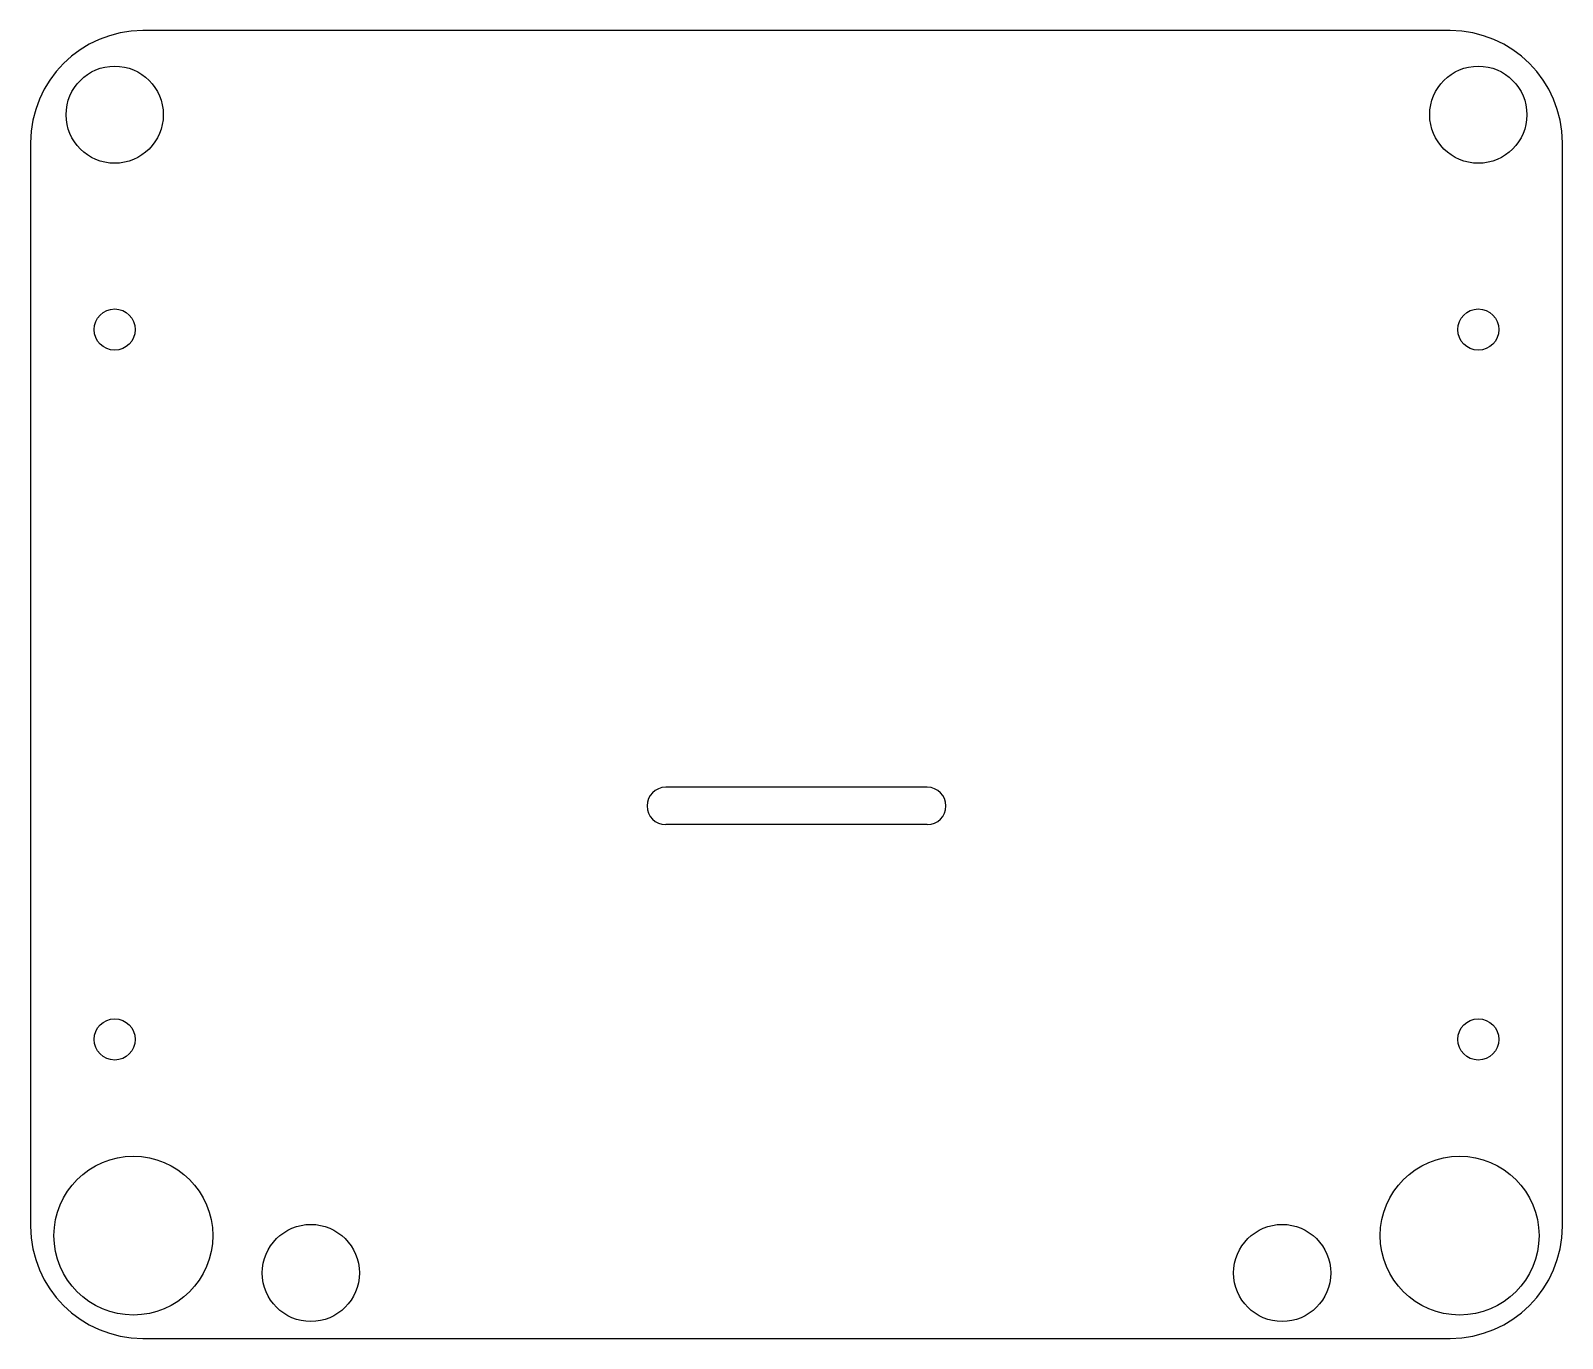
# Model space of a CAD drawing. Header units: millimetres. Extents: x -41 to 41, y -35 to 35.
import ezdxf

# ---------------------------------------------------------------- set-up
doc = ezdxf.new("R2010")
doc.units = ezdxf.units.MM
doc.layers.add('Sketch', color=7, linetype='CONTINUOUS')

msp = doc.modelspace()

# ---------------------------------------------------------------- linework, layer by layer
at = {"layer": 'Sketch'}
for p, q in [((35, 35), (-35, 35)), ((-41, 29), (-41, -29)), ((41, -29), (41, 29)), ((7, -5.5), (-7, -5.5)), ((7, -7.5), (-7, -7.5)), ((-35, -35), (35, -35))]:
    msp.add_line(p, q, dxfattribs=at)
for centre, radius in [((-36.5, 30.5), 2.6), ((36.5, 30.5), 2.6), ((-36.5, 19), 1.1), ((36.5, 19), 1.1), ((-36.5, -19), 1.1), ((36.5, -19), 1.1), ((-35.5, -29.5), 4.25), ((35.5, -29.5), 4.25), ((-26, -31.5), 2.6), ((26, -31.5), 2.6)]:
    msp.add_circle(centre, radius, dxfattribs=at)
for centre, radius, start, end in [((-35, 29), 6, 90, 180), ((35, 29), 6, 0, 90), ((-7, -6.5), 1, 90, -90), ((7, -6.5), 1, -90, 90), ((-35, -29), 6, -180, -90), ((35, -29), 6, -90, 0)]:
    msp.add_arc(centre, radius, start, end, dxfattribs=at)

doc.saveas('drawing.dxf')
